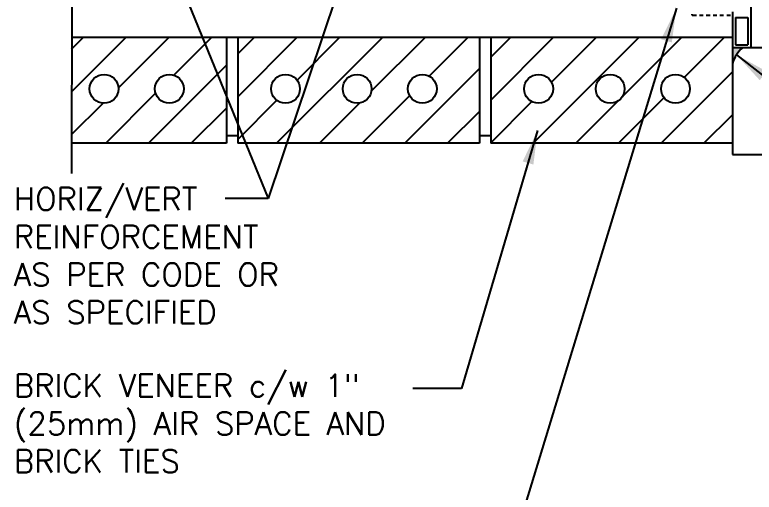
# Model space of a CAD drawing. Header units: inches. Extents: x 47.3 to 95.3, y 146.1 to 211.2.
# Drawn here: x 47.32 to 71.79, y 171.34 to 187.14 of the extents above; entities that cross this region are included whole.
import ezdxf

# ---------------------------------------------------------------- set-up
doc = ezdxf.new("R2010")
doc.units = ezdxf.units.IN
doc.header["$LTSCALE"] = 0.5
doc.header["$MEASUREMENT"] = 0
doc.linetypes.add('DASHED2', pattern=[0.375, 0.25, -0.125])
for name, color, linetype in [('HATCH', 12, 'Continuous'), ('line25', 2, 'Continuous'), ('LINE9', 9, 'Continuous'), ('TEXT', 4, 'Continuous')]:
    doc.layers.add(name, color=color, linetype=linetype)
doc.styles.add('DIM', font='romans.shx', dxfattribs={"width": 0.7})
doc.styles.add('ROMANS', font='romans.shx', dxfattribs={"height": 0.75})
doc.dimstyles.new('ext_12', dxfattribs={"dimscale": 12, "dimtxt": 0.075, "dimasz": 0.09375, "dimexe": 0.09375, "dimexo": 0.0625, "dimgap": 0.0625, "dimtad": 1, "dimdec": 1, "dimzin": 2, "dimdsep": 46, "dimlunit": 4, "dimtxsty": 'DIM', "dimcen": 0.09, "dimdle": 0.09375, "dimclrt": 4, "dimadec": 0, "dimazin": 0, "dimtfac": 1, "dimtdec": 1, "dimtmove": 2, "dimatfit": 3, "dimfxl": 0, "dimfrac": 2, "dimtolj": 1, "dimtzin": 0, "dimarcsym": 0})

msp = doc.modelspace()

# ---------------------------------------------------------------- hatches: boundary and pattern name
at = {"layer": 'HATCH'}
h = msp.add_hatch(dxfattribs=at)
h.set_pattern_fill('ANSI31', color=256, scale=8, style=0)
h.set_pattern_definition([(45, (15.4217, 40.5063), (-0.707107, 0.707107), [])])
h.paths.add_polyline_path([(71.0690128, 186.3884859), (70.4808265, 186.3884859), (70.6557435, 186.1057344), (71.0690128, 185.433215)])
edge = h.paths.add_edge_path()
edge.add_arc((69.179684, 184.6901147), 0.4765505, 0, 360)
edge = h.paths.add_edge_path()
edge.add_arc((67.01972, 184.6901147), 0.4765505, 0, 360)
h.paths.add_polyline_path([(71.0690128, 185.433215), (70.6557435, 186.1057344), (70.4808265, 186.3884859), (65.7968732, 186.3884859), (65.2398769, 182.8884859), (71.0690128, 182.8884859)])
edge = h.paths.add_edge_path()
edge.add_arc((64.6506107, 184.6901147), 0.4765505, 0, 360)
h.paths.add_polyline_path([(65.7968732, 186.3884859), (63.0690128, 186.3884859), (63.0690128, 182.8884859), (65.2398769, 182.8884859)])
edge = h.paths.add_edge_path()
edge.add_arc((60.804684, 184.6901147), 0.4765505, 0, 360)
edge = h.paths.add_edge_path()
edge.add_arc((58.64472, 184.6901147), 0.4765505, 0, 360)
edge = h.paths.add_edge_path()
edge.add_arc((56.2756107, 184.6901147), 0.4765505, 0, 360)
h.paths.add_polyline_path([(62.6940128, 186.3884859), (54.6940128, 186.3884859), (54.6940128, 182.8884859), (62.6940128, 182.8884859)])
edge = h.paths.add_edge_path()
edge.add_arc((52.429684, 184.6901147), 0.4765505, 0, 360)
edge = h.paths.add_edge_path()
edge.add_arc((50.26972, 184.6901147), 0.4765505, 0, 360)
h.paths.add_polyline_path([(49.1965509, 186.3884859), (49.1965509, 182.8884859), (54.3190128, 182.8884859), (54.3190128, 186.3884859)])
h = msp.add_hatch(color=7, dxfattribs=at)
h.dxf.hatch_style = 1
h.paths.add_polyline_path([(71.4067403, 186.0511913), (71.0690128, 186.0511839), (71.0690128, 185.5272105, -0.1516383051)])

# ---------------------------------------------------------------- linework, layer by layer
at = {"layer": 'HATCH', "color": 6, "linetype": 'DASHED2'}
for p, q in [((69.749916, 187.127956), (71.0625786, 187.127956)), ((71.0625786, 187.127956), (71.0625786, 186.877956))]:
    msp.add_line(p, q, dxfattribs=at)
msp.add_arc((69.749916, 187.159206), 0.03125, 180, 270, dxfattribs=at)
at = {"layer": 'HATCH'}
msp.add_arc((72.0818787, 185.2452062), 1.0513913, 129.95143272, 164.44161627, dxfattribs=at)
at = {"layer": 'line25'}
for p, q in [((71.0690128, 186.3884859), (49.1965509, 186.3884859)), ((54.3190128, 186.3884859), (54.3190128, 182.8884859)), ((54.6940128, 186.3884859), (54.6940128, 182.8884859)), ((54.6940128, 186.3884859), (54.6940128, 182.8884859)), ((62.6940128, 186.3884859), (62.6940128, 182.8884859)), ((63.0690128, 186.3884859), (63.0690128, 182.8884859)), ((63.0690128, 186.3884859), (63.0690128, 182.8884859)), ((54.6940128, 183.1384859), (54.3190128, 183.1384859)), ((63.0690128, 183.1384859), (62.6940128, 183.1384859)), ((54.3190128, 182.8884859), (49.1965509, 182.8884859)), ((62.6940128, 182.8884859), (54.6940128, 182.8884859)), ((71.0690128, 182.8884859), (63.0690128, 182.8884859))]:
    msp.add_line(p, q, dxfattribs=at)
for centre in [(50.26972, 184.6901147), (52.429684, 184.6901147), (56.2756107, 184.6901147), (58.64472, 184.6901147), (60.804684, 184.6901147), (64.6506107, 184.6901147), (67.01972, 184.6901147), (69.179684, 184.6901147)]:
    msp.add_circle(centre, 0.4765505, dxfattribs=at)
at = {"layer": 'LINE9'}
for p, q in [((49.1990889, 193.281649), (49.1965509, 181.8884859)), ((71.6735346, 187.5141987), (71.6735346, 186.0511839)), ((71.0690128, 187.2376424), (71.0690128, 182.5134859)), ((71.1690128, 187.0509859), (71.1690128, 186.1509859)), ((71.1690128, 187.0509859), (71.5797846, 187.0509859)), ((71.5797846, 187.0509859), (71.5797846, 186.1509859)), ((79.8383767, 186.0513619), (71.0715509, 186.0511708)), ((71.1690128, 186.1509859), (71.5797846, 186.1509859)), ((71.0690128, 182.5134859), (79.8360221, 182.5134859))]:
    msp.add_line(p, q, dxfattribs=at)

# ---------------------------------------------------------------- texts
at = {"layer": 'TEXT', "char_height": 0.75, "attachment_point": 4, "style": 'ROMANS'}
for s, insert, width in [('HORIZ/VERT \\PREINFORCEMENT \\PAS PER CODE OR \\PAS SPECIFIED', (47.2830021, 179.1713794), 25.899379931), ('BRICK VENEER c/w 1" (25mm) AIR SPACE AND BRICK TIES', (47.2830021, 173.6198217), 15.998976575)]:
    msp.add_mtext(s, dxfattribs=dict(at, insert=insert, width=width))

# ---------------------------------------------------------------- leaders
at = {"layer": 'TEXT'}
for points in [[(60.2577818, 194.5992884), (55.6954491, 181.0616315), (54.2781883, 181.0616315)], [(50.8218029, 193.016024), (55.6954491, 181.0616315)], [(69.2098072, 187.3544158), (64.0059665, 170.2789727), (63.0623719, 170.2789727)], [(71.1981488, 185.8148071), (81.3744351, 177.8341242), (83.3361343, 177.8341242)], [(64.6187778, 183.3151131), (62.1009607, 174.780172), (60.4884216, 174.780172)]]:
    msp.add_leader(points, dimstyle='ext_12', override={"dimgap": 0.0625, "dimtad": 0}, dxfattribs=at)

doc.saveas('drawing.dxf')
